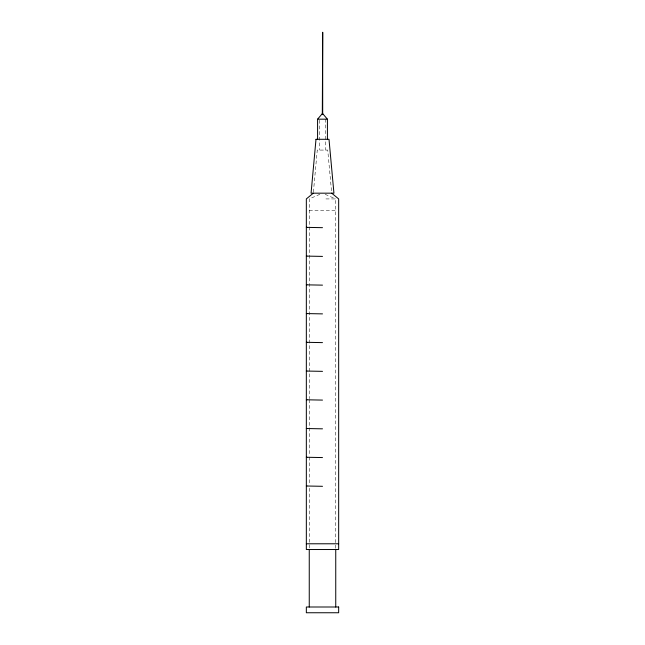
<?xml version="1.0" encoding="UTF-8"?>
<svg xmlns="http://www.w3.org/2000/svg" width="645" height="645" viewBox="0 0 645 645"><rect width="100%" height="100%" fill="white"/><g stroke="black" fill="none" stroke-linecap="round" stroke-linejoin="round"><path stroke-width="0.48" stroke-dasharray="3.23 2.42" d="M313.397 192.178L317.267 150.075L327.733 150.075L331.603 192.178M319.856 194.33L309.253 198.926L309.253 398.65M325.927 198.926L335.747 198.926L335.747 548.621M309.253 210.423L335.747 210.423M325.153 194.33L335.747 198.926M325.451 119.18L325.451 150.075M319.549 120.18L319.549 150.075M309.253 399.65L309.253 426.829M309.253 427.837L309.253 456.023M309.253 457.031L309.253 484.201M309.253 488.233L309.253 548.621"/><path stroke-width="0.97" d="M317.582 139.296L317.582 119.18L322.5 113.431L327.418 119.18L327.418 139.296M313.301 193.178L306.335 198.926L306.335 549.524L338.665 549.524L338.665 198.926L331.691 193.178M306.883 227.282L306.335 227.363L322.5 227.669M306.883 256.017L306.335 256.097L322.5 256.404M306.883 284.759L306.335 284.84L322.5 285.138M306.883 313.494L306.335 313.575L322.5 313.881M306.883 342.237L306.335 342.31L322.5 342.616M306.883 370.972L306.335 371.052L322.5 371.351M306.883 399.707L306.335 399.787L322.5 400.094M306.883 428.449L306.335 428.522L322.5 428.828M306.883 457.184L306.335 457.265L322.5 457.563M306.883 485.919L306.335 485.999L322.5 486.306M317.582 119.18L327.418 119.18M306.335 543.783L338.665 543.783M335.747 549.629L335.747 607.001M322.694 114.31L322.694 32.25L322.315 114.31M309.253 549.629L309.253 607.001M316.002 139.296L311.067 193.178L333.933 193.178L329.006 139.296L316.002 139.296M338.665 607.001L306.335 607.001L306.335 612.75L338.665 612.75L338.665 607.001"/></g></svg>
